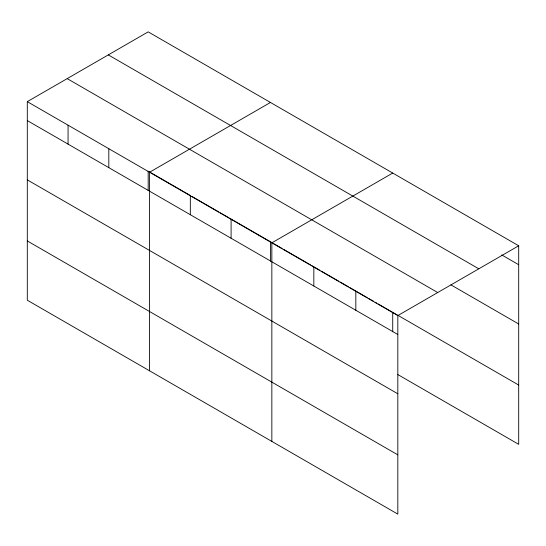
<?xml version="1.0" encoding="UTF-8"?>
<svg xmlns="http://www.w3.org/2000/svg" width="546" height="546" viewBox="0 0 546 546"><rect width="100%" height="100%" fill="white"/><g stroke="black" fill="none" stroke-linecap="round" stroke-linejoin="round"><path stroke-width="0.82" d="M397.822 393.782L397.822 315.574L27.3 101.652L27.3 300.218L397.822 514.134L397.822 393.782L27.3 179.866M397.877 374.59L518.7 444.348L518.7 245.782L148.178 31.866L27.3 101.652M270.454 102.457L149.57 172.249L149.57 370.809M392.724 173.055L271.847 242.84L271.847 441.4M397.822 315.574L518.7 245.782M501.754 254.934L518.7 264.721M108.292 54.893L478.808 268.816M450.921 284.862L518.7 323.996M67.192 78.624L437.708 292.54M190.39 195.523L148.178 171.151L148.178 190.629M191.851 196.362L218.775 211.909M220.229 212.749L228.965 217.793M229.695 218.216L269.724 241.325M282.098 248.464L270.454 241.742L270.454 261.22M283.551 249.31L310.483 264.851M311.937 265.697L319.942 270.318M321.396 271.157L338.868 281.245M340.322 282.084L348.328 286.705M349.781 287.544L367.246 297.631M368.707 298.471L373.798 301.412M375.252 302.252L376.713 303.091M378.166 303.931L392.724 312.339L392.724 331.811M393.461 312.762L518.7 385.067M27.3 120.591L397.822 334.507M27.3 240.936L397.822 454.859M355.828 291.325L355.828 310.264M313.834 267.083L313.834 286.022M231.088 219.308L231.088 238.247M190.329 195.775L190.329 214.715M108.818 148.717L108.818 167.649M68.059 125.184L68.059 144.124"/></g></svg>
